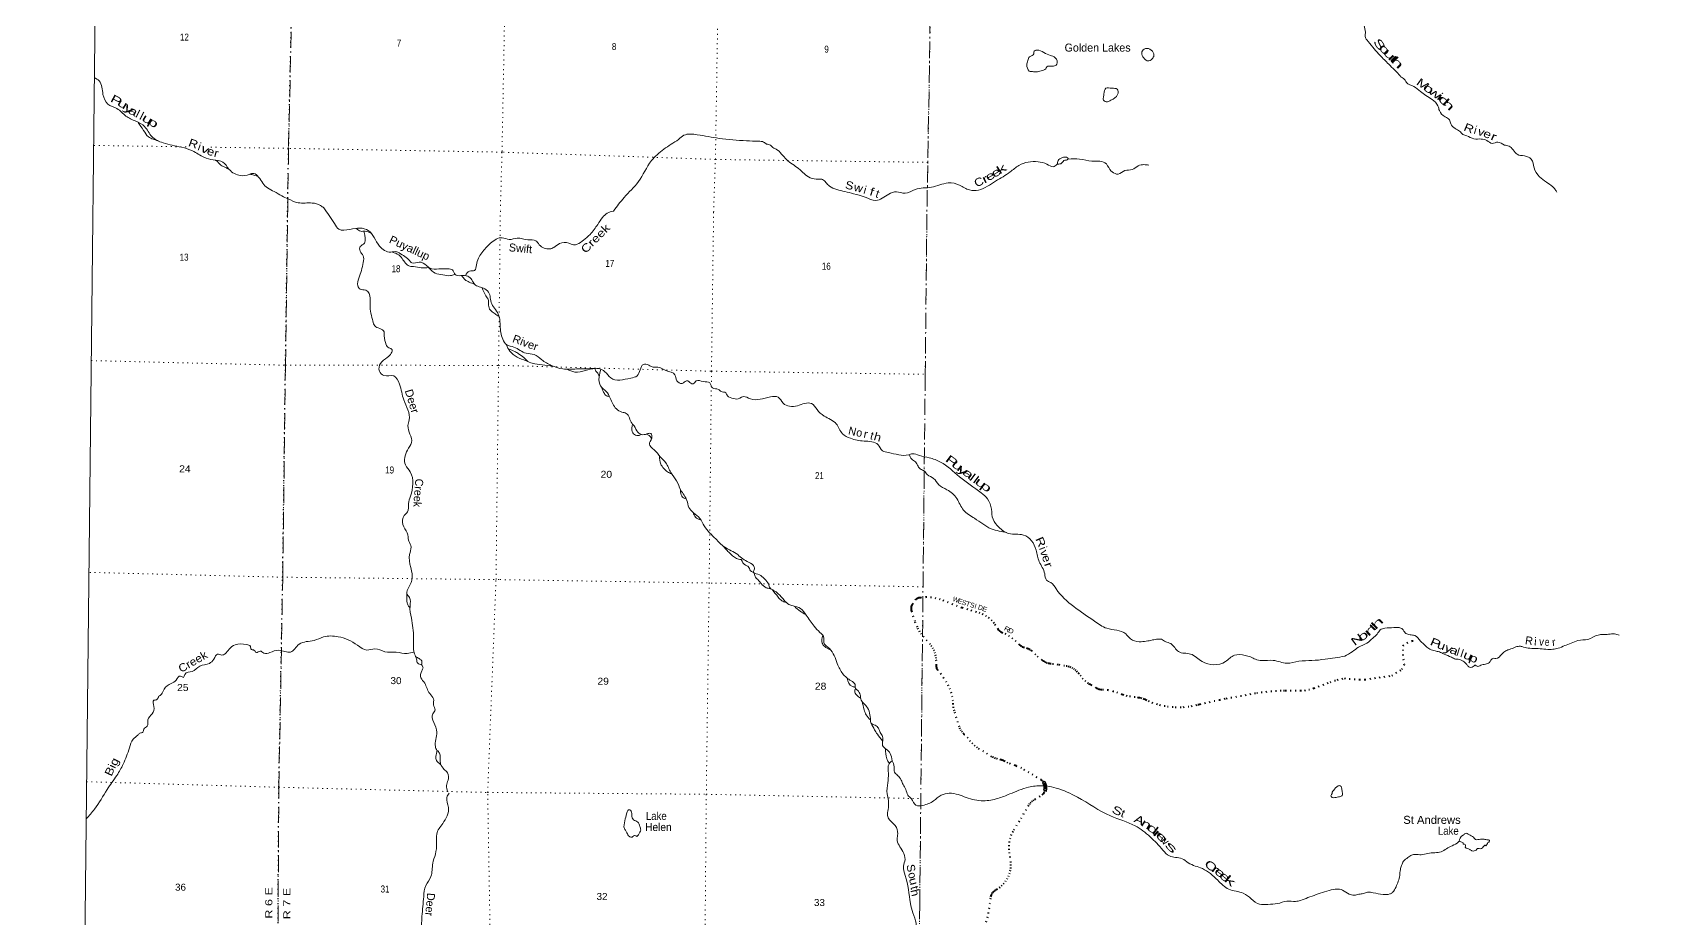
# Model space of a CAD drawing. Header units: feet. Extents: x -252658 to 9, y -366365 to -181930.
# Drawn here: x -252658 to -212067, y -245541 to -223389 of the extents above; entities that cross this region are included whole.
import ezdxf
from ezdxf.enums import TextEntityAlignment as Align

# ---------------------------------------------------------------- set-up
doc = ezdxf.new("R2010")
doc.units = ezdxf.units.FT
doc.header["$LTSCALE"] = 80
doc.linetypes.add('DOT_DASHED', pattern=[7.7, 5, -1.2, 0.3, -1.2])
doc.linetypes.add('DOTTED', pattern=[1.5, 0.3, -1.2])
doc.layers.add('27', color=7, linetype='Continuous')
doc.layers.add('41', color=7, linetype='Continuous')
for name, color, linetype, lineweight in [('39', 7, 'Continuous', 13), ('4', 7, 'Continuous', 13), ('44', 7, 'DOT_DASHED', 13), ('53', 7, 'DOTTED', 40), ('6', 7, 'DOTTED', 25), ('61', 7, 'Continuous', 13), ('7', 7, 'DOTTED', 13)]:
    doc.layers.add(name, color=color, linetype=linetype, lineweight=lineweight)

msp = doc.modelspace()

# ---------------------------------------------------------------- linework, layer by layer
at = {"layer": '39'}
for points in [[(-219703.25, -222654.75), (-219567.81, -222838.98), (-219502.39, -222940.23), (-219403.15, -223084.07), (-219378.35, -223219.14), (-219341.72, -223378.47), (-219348.85, -223485.06), (-219273.66, -223616.59), (-219124.48, -223799.14), (-218975.11, -223963.58), (-218761.82, -224180.96), (-218612.27, -224327.29), (-218504.63, -224436.99), (-218444.96, -224510.01), (-218390.89, -224540.72), (-218319.36, -224635.99), (-218135.13, -224740.39), (-217965.23, -224866.8), (-217833.32, -224966.67), (-217673.2, -225064.81), (-217529.83, -225225.17), (-217494.8, -225344.23), (-217351.34, -225496.54), (-217243.4, -225576.07), (-217208.14, -225673), (-217100.58, -225790.75), (-216990.48, -225856.21), (-216904.71, -225937.53), (-216812.44, -225974.64), (-216631.93, -226048.82), (-216448.69, -226052.6), (-216312.12, -226090.13), (-216175.89, -226161.88), (-216030.54, -226129.06), (-215870.17, -226203.05), (-215753.62, -226228.32), (-215548.29, -226435.56), (-215367.43, -226475.54), (-215197.08, -226557.67), (-215128.75, -226769.63), (-214988.08, -226996.37), (-214820.25, -227128.79), (-214666.33, -227242.97), (-214600.58, -227312.02), (-214561, -227380.82)], [(-227747.11, -224360.49), (-227809.61, -224202.69), (-227784.21, -224094.19), (-227734.78, -223996.01), (-227633.4, -223926.61), (-227630.82, -223878.29), (-227551.8, -223828.79), (-227379.57, -223891.08), (-227217.5, -223963.34), (-227095.52, -224023.08), (-227057.19, -224184.65), (-227142.22, -224232.08), (-227244.76, -224228.95), (-227307.34, -224248.42), (-227334.12, -224302.52), (-227390.73, -224328.09), (-227505.83, -224367.13), (-227640.62, -224369.7), (-227747.11, -224360.49)], [(-224906.92, -223994.41), (-224927.58, -223869.29), (-224842.22, -223793.67), (-224697.83, -223829.48), (-224629, -223963.18), (-224676.27, -224049.28), (-224779.45, -224100.54), (-224857.33, -224053.37), (-224909.57, -223994.37)], [(-251112.25, -224512.38), (-250991.76, -224601.7), (-250895.51, -224937.71), (-250773.66, -225180.76), (-250545.69, -225292.01), (-250322.61, -225477.73), (-250078.75, -225607.28), (-249855.08, -225742.66), (-249674.97, -225990.37), (-249393.23, -226148.53), (-248931.93, -226258.28), (-248657.47, -226349.88), (-248373.72, -226508.07), (-248141.18, -226573.03), (-247900.47, -226628.02), (-247741.72, -226811.03), (-247457.96, -226967.2), (-247238.38, -226937.35), (-247125.45, -226912.38), (-247005.86, -227004.33), (-246785.8, -227276.64), (-246615.91, -227367.12), (-246424.11, -227475.96), (-246274.09, -227546.08), (-246017.81, -227645.54), (-245667.94, -227653.36), (-245457.5, -227716.07), (-245372.05, -227776.53)], [(-225883.35, -224932.63), (-225827.3, -224784.17), (-225676.45, -224783.79), (-225548.01, -224807.34), (-225535.52, -224942.44), (-225702.1, -225083.66), (-225823.28, -225126.66), (-225898.89, -225057.35), (-225881.76, -224968.91), (-225883.35, -224932.63)], [(-250020.24, -225641.77), (-249880.33, -225837.06), (-249759.57, -226001.54), (-249639.55, -226057.23), (-249545.39, -226088.46), (-249519.37, -226094.06)], [(-238136.27, -227853.34), (-237870.51, -227514.74), (-237513.64, -227116.93), (-237186.97, -226593.62), (-237047.6, -226444.52), (-236699.01, -226185.73), (-236511.71, -226061.58), (-236377.15, -225960.81), (-236044.58, -225945.79), (-235496.19, -226036.95), (-234812.34, -226095.92), (-234512.43, -226108.62), (-234383.89, -226130.78), (-234308.12, -226178.33), (-234211.89, -226206.04), (-234174.28, -226246.95), (-234074.54, -226306.97), (-233810.89, -226569.18), (-233508.36, -226793.67), (-233224.02, -227021.92), (-233013.11, -227057.44), (-232908.49, -227065.11), (-232829.12, -227138.94), (-232737.95, -227231.1), (-232353.42, -227366.11), (-232136.79, -227421.89), (-231850.11, -227504.97), (-231581.58, -227589.79), (-231258.75, -227429.42), (-231064.47, -227371.92), (-230849.53, -227407.51), (-230594.22, -227312.64), (-230190.52, -227258.38), (-229769.86, -227151.95), (-229486.72, -227204.73), (-229238.95, -227327.54), (-229011.37, -227329.05), (-228584.77, -227103.73), (-228222.61, -226877.41), (-228004.42, -226711.39), (-227525.63, -226621.99), (-227302.99, -226679.88), (-227146.94, -226744.81), (-227043.27, -226685.91)], [(-248083.53, -226585.83), (-248071.01, -226591.92), (-247947.7, -226710.09), (-247837.71, -226763.66), (-247741.01, -226812.47)], [(-227043.27, -226685.91), (-227021.64, -226593.48), (-226917.67, -226516.44), (-226814.81, -226507.95), (-226773.02, -226538.84), (-226785.59, -226568.9), (-226852.26, -226581.99), (-226901.08, -226611.48), (-226956.42, -226671.12), (-227002.86, -226678.47), (-227043.27, -226685.91)], [(-226773.73, -226558.09), (-226485.23, -226553.38), (-226181.98, -226608.48), (-225978.57, -226609.61), (-225818.52, -226676.62), (-225694.56, -226858.02), (-225672.67, -226874.49), (-225524.54, -226931.23), (-225355.94, -226843.08), (-225170.2, -226815.71), (-225019.63, -226721.24), (-224880.2, -226693.14), (-224755.52, -226705.15)], [(-247222.6, -226932.37), (-247125.93, -226952.67), (-247013.09, -226997.68)], [(-245372.05, -227776.53), (-245109.59, -228168.48), (-245003.56, -228303.95), (-244725.44, -228313.52), (-244471.26, -228280.68), (-244265.99, -228338.17), (-244119.88, -228512.11), (-243982.11, -228734.32), (-243704.81, -228880.78), (-243555.59, -228871.53), (-243495.29, -228900.04), (-243348.68, -228991.44), (-243230.38, -229096.77), (-243174.26, -229151.44), (-242992.72, -229130.28), (-242809.78, -229213.82), (-242729.53, -229278.68), (-242501.88, -229300.06), (-242276.1, -229297.26), (-242163.39, -229326.06), (-242093.53, -229443.21), (-241954.59, -229468.13), (-241777.31, -229485.2), (-241675.05, -229576.35), (-241609.15, -229681.4), (-241355.87, -229799.55), (-241239.64, -229914.94), (-241214.3, -230060.04), (-241160.78, -230211.32), (-241056.81, -230354.83), (-240987.21, -230514.26), (-240970.29, -230719.7), (-240901.77, -231060.32), (-240805.83, -231197.75), (-240624.76, -231257.12), (-240319.28, -231409.78), (-240115.87, -231441.08), (-239931.19, -231570.94), (-239690.16, -231715.2), (-239406.45, -231801.3), (-239061.75, -231801.16), (-238706.92, -231791.02), (-238501.33, -231794.15), (-238352.61, -231869.45), (-238204.37, -232025.28), (-237706.52, -232032.02), (-237544.9, -231972.5), (-237469.41, -231819.9), (-237390, -231687.46), (-237253.04, -231706.33), (-237144.5, -231757.25), (-237027.56, -231753.86), (-236830.53, -231839.49), (-236599.34, -231945.44), (-236555.89, -232094.66), (-236421.25, -232165.86), (-236346.39, -232117.95), (-236277.72, -232096.17), (-236205.54, -232160.99), (-236143.12, -232173.41), (-236066.08, -232099.34), (-235892.83, -232116.39), (-235731.76, -232149.48), (-235661.96, -232274.68), (-235513.01, -232311.73), (-235446.82, -232366.45), (-235332.09, -232395.26), (-235288.21, -232474.02), (-235133.39, -232539.29), (-235064.95, -232555.77), (-234889.21, -232494.31), (-234716.17, -232547.6), (-234211.95, -232500.02), (-234020.49, -232507.1), (-233892.39, -232658.79), (-233737.62, -232734.13), (-233538.01, -232725.15), (-233352.18, -232661.73), (-233190.94, -232664.63), (-233048.71, -232814.38), (-232872.3, -232978.42), (-232569.07, -233171.33), (-232415.33, -233419.8), (-232212.43, -233535.66), (-231874.19, -233603.94), (-231523.98, -233694.44), (-231414.02, -233846.03), (-231267.14, -233891.12), (-230755.46, -233946.26), (-230666.62, -233922.58), (-230491.51, -233965.81), (-230243.9, -234021.52), (-229960.32, -234129.77), (-229490.81, -234494.72), (-228944.95, -234902.36), (-228786.57, -235048.18), (-228685.32, -235308.44)], [(-241835.73, -229472.94), (-241734.2, -229354.57), (-241609.14, -229341.16), (-241563.95, -229200.48), (-241429.11, -228897.21), (-241207.97, -228658.83), (-240916.88, -228521.5), (-240741.77, -228564.73), (-240546.04, -228531.57), (-240274.17, -228575.33), (-240080.78, -228596.52), (-239990.66, -228695.66), (-239729.24, -228799.76), (-239628.23, -228764.07), (-239484.54, -228668.22), (-239256.67, -228653.35), (-239133.98, -228698.32), (-239041.16, -228682.71), (-238887.36, -228580.88), (-238721.22, -228438.84), (-238530.23, -228186.21), (-238410.28, -228015.73), (-238292.71, -227905.64), (-238136.27, -227853.34)], [(-244561.26, -228290.47), (-244453.59, -228359.29), (-244346.74, -228357.86), (-244197.96, -228406.45)], [(-242933.74, -239194.96), (-243026.26, -239160.23), (-243059.9, -239055.35), (-243107.48, -238922.22), (-243136.3, -238684.49), (-243131.31, -238523.46), (-243188.86, -238031.91), (-243221.27, -237719.67), (-243232.15, -237516.27), (-243304.1, -237413.2), (-243289.55, -237338.79), (-243173.11, -237079.72), (-243233.79, -236437.15), (-243196.42, -236256.16), (-243251.95, -236102.85), (-243293.06, -235897.27), (-243402.7, -235691.32), (-243367.08, -235464.01), (-243287.94, -235375.86), (-243258.47, -235166.64), (-243211.03, -234985.7), (-243217.49, -234377.66), (-243333.35, -234201.87), (-243286.8, -233831.69), (-243182.85, -233638.98), (-243273.05, -233215.7), (-243239.97, -233076.96), (-243378.09, -232574.91), (-243482.57, -232179.74), (-243630.53, -231977.6), (-243872.34, -231964.21), (-243988.62, -231856.87), (-243959.25, -231663.75), (-243791.06, -231515.69), (-243689.6, -231403.5), (-243668.94, -231319.05), (-243755.33, -231270.26), (-243817.37, -231195.43), (-243864.4, -230969.69), (-243881.84, -230850.81), (-244018.47, -230777.59), (-244116.8, -230702.56), (-244160.33, -230565.42), (-244209.5, -230359.8), (-244220.38, -230156.4), (-244243.16, -229918.71), (-244329.34, -229835.7), (-244470.26, -229804.73), (-244526.21, -229721.88), (-244500.89, -229532.77), (-244389.69, -229138.78), (-244392.73, -228971.66), (-244470.65, -228854.47), (-244469.99, -228743.74), (-244360.62, -228657.76), (-244343.77, -228535.05), (-244357.23, -228426.26), (-244376.15, -228359.6)], [(-243659.16, -228880.75), (-243505.66, -228950.32), (-243397.52, -229069.69), (-243313.51, -229178.87), (-243223.13, -229233.72), (-243132.48, -229244.28), (-242945.2, -229275.5), (-242757.81, -229265.17)], [(-242757.81, -229265.17), (-242593.23, -229408.28), (-242397.95, -229449.61), (-242210.6, -229468.75), (-242106.1, -229443.75)], [(-241926.4, -229472.31), (-241846.34, -229569.38), (-241745.91, -229628.31), (-241602.23, -229689.54)], [(-241417.12, -229765.58), (-241324.67, -229976.89), (-241264.74, -230067.81), (-241259.33, -230174.55), (-241231.89, -230305.56), (-241141.7, -230392.62), (-241051.37, -230457.54), (-240994.67, -230492.18)], [(-240814.18, -231194.98), (-240724.13, -231357.24), (-240545.6, -231503.17), (-240318.38, -231597.02), (-240165.54, -231658.25), (-239917.85, -231699.86), (-239649.77, -231735.71)], [(-240273.45, -231617.42), (-240378.35, -231514.15), (-240518.87, -231414.73), (-240603.24, -231365.95), (-240761.95, -231300.97)], [(-239303.37, -231804.07), (-239102.53, -231879.46), (-238840.23, -231836.6), (-238595.19, -231790.24)], [(-238595.19, -231790.24), (-238564.29, -231874.34), (-238528.22, -231908.76), (-238498.41, -231987.43)], [(-238455.09, -231814.53), (-238496.56, -232009.6), (-238457.55, -232227.24), (-238317.25, -232362.9), (-238221.48, -232528.51), (-238063.86, -232801.16), (-237927.25, -232878.4), (-237818.6, -232913.22), (-237672.94, -233163.66), (-237622.9, -233222.32), (-237525.09, -233383.91), (-237430.69, -233440.8), (-237303.61, -233427.4), (-237204.77, -233415.86), (-237181.27, -233530.74), (-237238.6, -233681.43), (-237118.5, -233823.01), (-236970.36, -233994.94), (-236832.16, -234144.68), (-236702.61, -234391), (-236558.72, -234601.17), (-236455.26, -234829.23), (-236301.59, -235087.77), (-236252.23, -235261.18), (-236136.12, -235396.7), (-235977.73, -235540.51), (-235867.97, -235726.32), (-235581.64, -236050.01), (-235365.13, -236250.5), (-235031.67, -236443.58), (-234905.3, -236548.96), (-234758.65, -236632.3), (-234618.27, -236753.86), (-234628.89, -236844.4), (-234643.2, -236878.55), (-234530.62, -236929.49), (-234398.11, -237018.8), (-234275.94, -237152.34), (-234236.24, -237255.23), (-234208.25, -237293.64), (-234133.92, -237336.32), (-234017.5, -237419.5), (-233871.33, -237583.37), (-233753.02, -237688.71), (-233648.41, -237723.5), (-233463.37, -237792.96), (-233321.22, -237954.8), (-233117.28, -238235.75), (-232977.09, -238387.51), (-232884.99, -238492.71), (-232879.14, -238640.5), (-232741.63, -238791.45), (-232542.3, -239169.02), (-232406.73, -239421.42), (-232196.14, -239599.73), (-232099.94, -239692.87), (-232090.34, -239773.45), (-232036.28, -239834.14), (-231970.45, -239951.27), (-231954.93, -240052.02), (-231893.03, -240151.01), (-231808.9, -240240.05), (-231737.3, -240403.51), (-231710.17, -240586.87), (-231702.46, -240645.3), (-231598.01, -240708.28), (-231513.81, -240785.24), (-231468.08, -240892.19), (-231412.21, -240987.12), (-231411.06, -241132.08), (-231409.56, -241218.66), (-231321.39, -241307.73), (-231221.24, -241414.98), (-231172.72, -241594.67)], [(-238431.3, -232265.86), (-238363.92, -232414.99), (-238291.75, -232481.82), (-238249.45, -232486.07)], [(-237664.99, -233181.82), (-237668.09, -233365.02), (-237586.01, -233460.09), (-237517.53, -233468.51), (-237444.8, -233440.72)], [(-237316.86, -233431.7), (-237245.4, -233467.98), (-237185.49, -233537.37)], [(-236986.32, -233977.85), (-236957.35, -234180.24), (-236879.38, -234287.36), (-236787.16, -234372.42), (-236684.33, -234424.05)], [(-230743.34, -233942.29), (-230689.56, -234051.3), (-230587.2, -234124.34), (-230523.35, -234235.42), (-230459.27, -234306.23), (-230364.81, -234353.05), (-230292.77, -234442.03), (-230136.11, -234537.51), (-230006.02, -234695.25), (-229803.18, -234821.18), (-229554.55, -235043.99), (-229386.95, -235332.8), (-229112, -235535.63), (-228698.3, -235795.58), (-228497.08, -235855.06), (-228312.97, -235892.55)], [(-236458.73, -234826.71), (-236432, -234984.38), (-236324.51, -235049.45)], [(-236148.18, -235385.71), (-236086.39, -235507.7), (-235953.99, -235577.04)], [(-228685.32, -235308.44), (-228650.51, -235556.26), (-228504.56, -235758.38), (-228257.57, -235916.76), (-227890.91, -235952.99), (-227688.18, -236097.03), (-227574.66, -236329.18), (-227493.76, -236621.54), (-227358.48, -236922.26), (-227313.08, -237083.57), (-227206.59, -237142.53), (-227072.46, -237298.29), (-226115.75, -238104.78), (-225806.39, -238285.65), (-225333.52, -238425.13), (-225215.33, -238548.58), (-224994.02, -238620.25), (-224663.18, -238577.76), (-224534.04, -238556.32), (-224441.34, -238560.85), (-224334.86, -238619.81), (-224210.17, -238668.81), (-224013.82, -238869.19), (-223711.81, -238929.22), (-223426.69, -239116), (-222840.11, -239117.18), (-222617.43, -238959.35), (-222345.34, -238964.85), (-222214.52, -238999.79), (-222089.89, -239058.86), (-221936.89, -239091.9), (-221646.6, -239087.44), (-221306.36, -239159.76), (-221005.72, -239111.07), (-220679.05, -239090.7), (-220346.25, -239058.29), (-219860.36, -238984.2)], [(-235383.58, -236237.43), (-235206.97, -236432.56), (-235012.18, -236556.43), (-234945.74, -236568.87)], [(-234945.74, -236568.87), (-234837.69, -236704.35), (-234767.37, -236742.98), (-234709.54, -236847.99), (-234653.31, -236884.53), (-234625.15, -236894.75)], [(-234625.15, -236894.75), (-234567.53, -237033.98), (-234509.38, -237086.65), (-234445.35, -237165.51), (-234323.01, -237270.87), (-234217.03, -237291.17)], [(-243298.61, -237430.16), (-243300.86, -237546.1), (-243295.36, -237636.73), (-243267.6, -237715.39), (-243218.27, -237771.84)], [(-234158.49, -237325.44), (-234022.04, -237504.03), (-233929.85, -237595.13), (-233823.66, -237640.28)], [(-233608.05, -237738.8), (-233471.83, -237859.35), (-233333.9, -237938.7)], [(-219860.36, -238984.2), (-219672.28, -238871.27), (-219514.53, -238760.29), (-219308.59, -238656.55), (-219158.61, -238533.28), (-219047.36, -238429.2), (-218970.4, -238326.3), (-218856.59, -238284.77), (-218634.55, -238268.1), (-218503.6, -238269.33), (-218417.76, -238303.71), (-218367.1, -238377.53), (-218285.81, -238433.97), (-218165.36, -238453.08), (-218111.22, -238464.5), (-217963.39, -238605.23), (-217894.55, -238677.48), (-217827.5, -238739.62), (-217732.39, -238808.49), (-217602.43, -238852.02), (-217494.21, -238876.88), (-217376.57, -238930.19), (-217195.01, -239007.25), (-217089.31, -239054.21), (-216966.85, -239073.38), (-216933.67, -239091.09), (-216896.69, -239106.67), (-216822.19, -239177.74), (-216775.18, -239235.35), (-216739.5, -239260.42), (-216670.89, -239256.07), (-216591.17, -239207.66), (-216551.51, -239234.84), (-216462.28, -239210.85), (-216342.76, -239183.58), (-216243, -239139.69), (-216205.38, -239082.17), (-216135.78, -239035.52), (-216079.54, -239042.96), (-215933.82, -238929.66), (-215833.21, -238849.51), (-215782.3, -238826.59), (-215705.16, -238802.29), (-215587.13, -238752.81), (-215469.81, -238733.55), (-215391.7, -238753.62), (-215235.23, -238783.71), (-215027.9, -238792.88), (-214830.83, -238809.85), (-214655.53, -238810.17), (-214528, -238785.11), (-214361.22, -238718.69), (-214204.69, -238660.09), (-214031.77, -238589.79), (-213783.27, -238561.69), (-213526.84, -238453.15), (-213399.64, -238442.19), (-213266.49, -238435.41), (-213119.2, -238426.97), (-212997.06, -238460.23)], [(-243121.16, -238877.72), (-243290.88, -238915.18), (-243564.84, -238885.5), (-243851, -238871.86), (-244098.5, -238798.04), (-244300.26, -238829.15), (-244533.38, -238709.1), (-245019.92, -238495.05), (-245382.79, -238501.13), (-245617.14, -238588.44), (-245994.67, -238685.03), (-246205.46, -238879.17), (-246501.51, -238833.26), (-246725.62, -238894.45), (-246872.83, -238903.72), (-246971.31, -238854.86), (-247062.24, -238892.62), (-247136.42, -238823.77), (-247186.76, -238815.44), (-247212.5, -238736.78), (-247302.95, -238694.01), (-247595.27, -238698.46), (-247743.07, -238808.38), (-247840.51, -238922.61), (-247925.36, -238954.36), (-248032.06, -238931.63), (-248125.53, -239055.94), (-248237.02, -239162.04), (-248473.28, -239231.22), (-248669.6, -239363.02), (-248847.43, -239438.56), (-248882.14, -239512.86), (-248960.56, -239480.22), (-249067.98, -239578.29), (-249191.47, -239666.2), (-249365.65, -239804.17), (-249434.96, -239934.65), (-249503.84, -239992.66), (-249556.73, -240072.9), (-249627.35, -240084.6), (-249622.23, -240239.65), (-249665.64, -240420.61), (-249771.37, -240573.04), (-249790.47, -240734), (-249873.55, -240808.04), (-249896.15, -240878.38), (-249974.94, -240908.15), (-250027.65, -240958.19), (-250141.14, -241060.25), (-250237.15, -241273.13), (-250390.77, -241683.01), (-250549.66, -241961.98), (-250793.67, -242317), (-251104.99, -242804.53), (-251316.34, -243050.53)], [(-232907.7, -238464.87), (-232918.23, -238659.63), (-232858.24, -238740.48), (-232733.5, -238813.27)], [(-242931.7, -239190.94), (-242929.15, -239102.37), (-242993.3, -239041.62), (-243081.5, -238993.65)], [(-242553.46, -241343.18), (-242589.15, -241244.33), (-242554.73, -240880.12), (-242629.89, -240638.11), (-242652.8, -240422.57), (-242595.77, -240324.23), (-242633.33, -240201.22), (-242632.41, -240046.2), (-242730.41, -239916.82), (-242855.88, -239660.45), (-242947.8, -239525.06), (-242928.6, -239347.99), (-242895.91, -239273.68), (-242931.7, -239190.94)], [(-232294.44, -239527.91), (-232164.72, -239738.82), (-232093.11, -239769.21), (-232106.98, -239859.93), (-232059.14, -239950.79), (-231961.75, -240034.8)], [(-231922.5, -240114.04), (-231869.85, -240320.25), (-231818.22, -240451.39), (-231714.03, -240576.67)], [(-231697.61, -240661.62), (-231610.78, -240820.95), (-231540.89, -240932.06), (-231409.91, -241094.97)], [(-242456.74, -241687.97), (-242562.97, -241586.73), (-242574.48, -241488.02), (-242557.91, -241413.62), (-242545.35, -241335.17)], [(-242529.31, -241349.35), (-242477.39, -241432.18), (-242465.82, -241520.82), (-242468.31, -241599.33), (-242450.75, -241698.07)], [(-231339.94, -241293.44), (-231302.66, -241547.41), (-231264.86, -241630.16), (-231247.13, -241653.26)], [(-242277.39, -242373.46), (-242312.72, -242214.22), (-242269.63, -242085.61), (-242284.64, -241898.29), (-242372.8, -241809.23), (-242458.74, -241685.95)], [(-231172.72, -241594.67), (-231248.97, -241670.51), (-231264.54, -241916.04), (-231282.05, -242147.48), (-231297.81, -242425.22), (-231266.56, -242592.49), (-231271.93, -242817.95), (-231286.92, -242964.84), (-231237.16, -243071.81), (-231092.89, -243217.55), (-231033.63, -243421.22), (-231048.52, -243552), (-230907.25, -243862.81), (-230849.99, -244062.44), (-230891.32, -244233.34), (-230844.31, -244463.11), (-230715.43, -245162.42), (-230656.39, -245402.32), (-230575.28, -245660.46), (-230574.69, -245900.04), (-230523.45, -246095.61), (-230533.08, -246359.3), (-230467.73, -246554.94), (-230280.03, -246853.93), (-230175.64, -247265.2), (-230044.76, -247628.31), (-229721.41, -248165.6), (-229496.97, -248388.28), (-229268.11, -248546.56), (-229090.98, -248928.04), (-228916.1, -249347.75), (-228687.63, -249570.45), (-228316.87, -249932.85), (-228035.11, -250347.11), (-227825.93, -250762.98), (-227740.82, -251025.17), (-227692.9, -251101.93), (-227630.82, -251170.72), (-227625.41, -251277.46), (-227545.46, -251392.65), (-227421.09, -251493.99), (-227401.67, -251618.92), (-227382.48, -251780.08), (-227337.06, -251939.38), (-227287.13, -252016.16), (-227009.99, -252190.81), (-226666.49, -252391.99), (-226543.91, -252455.07), (-226427.15, -252481.88), (-226345.17, -252593.06), (-226278.95, -252643.75), (-226245.28, -252744.6), (-226118.78, -252827.83), (-225623.95, -253003.67), (-225511.26, -253036.49), (-225465.07, -253064.93), (-225251.26, -253041.94), (-225118.32, -253058.77), (-225015.05, -252980.81), (-224823.48, -252967.76), (-224718.64, -252964.31), (-224611.45, -252904.49), (-224487.65, -252764.24), (-224305.79, -252690.74), (-224138.32, -252663.46), (-224071.52, -252615.51), (-223968.4, -252490.22)], [(-231172.72, -241594.67), (-231124.44, -241745.68), (-231113.16, -241882.64), (-231035.03, -241963.6), (-230947.02, -242078.84), (-230895.3, -242193.87), (-230829.49, -242313.02), (-230779.95, -242456.23), (-230689.79, -242549.33), (-230575.84, -242709), (-230408.55, -242711.92), (-230139.8, -242602.66), (-229945.43, -242458.76), (-229747.59, -242409.51), (-229520.01, -242442.96), (-229320.88, -242514.51), (-228892.01, -242597.38), (-228528.83, -242538.96), (-228231.85, -242427.83), (-227765.2, -242259.24), (-227432.37, -242220.79), (-227304.6, -242226.87)], [(-227304.6, -242226.87), (-227073.92, -242281.13), (-226539.08, -242507.52), (-225711.37, -242975.08), (-225102.07, -243224.02), (-224722.73, -243499.89), (-224404.2, -243831.8), (-224243.8, -243975.62), (-223925.73, -244045.8), (-223769.11, -244149.33), (-223417.22, -244294.19), (-223035.93, -244580.14), (-222757.09, -244807.14), (-222396.87, -244909.77), (-222196.12, -245047.77), (-221987.29, -245183.79), (-221779.69, -245186.94), (-221541.71, -245168.1), (-221303.5, -245109), (-221087.83, -245112.19), (-220968.79, -245092.7), (-220778.87, -245019.25), (-220366.8, -244876.54), (-220136.61, -244811.35), (-219989.46, -244810.14), (-219916.64, -244829.89)], [(-220172.49, -242385.32), (-220087.17, -242275.05), (-219971.95, -242221.32), (-219939.99, -242269.82), (-219922.49, -242378.63), (-219920.99, -242465.21), (-219987.69, -242495.04), (-220104.75, -242518.56), (-220177.27, -242512.13), (-220207.26, -242469.69), (-220176.71, -242417.51), (-220172.49, -242385.32)], [(-242245.32, -242403.84), (-242300.4, -242514.27), (-242259.56, -242764.14), (-242405.06, -243163.98), (-242555.8, -243428.92), (-242557.17, -243658.42), (-242589.05, -243934.07), (-242652.89, -244161.22), (-242701.22, -244491.13), (-242827.55, -244717.94), (-242879.57, -244991.46), (-242922.84, -245486.49), (-242961.72, -245923.16), (-242985.08, -246122.35), (-242954.06, -246329.89), (-243007.98, -246583.26), (-243139.23, -246620.8), (-243256.98, -246761.09), (-243352.16, -246835.06), (-243391.04, -246931.49), (-243351.56, -247072.63), (-243378.41, -247181.2), (-243415.12, -247251.47), (-243478.26, -247361.85), (-243569.21, -247401.62), (-243614.84, -247616.79), (-243626.79, -247930.8), (-243608.55, -248253.02), (-243622.2, -248514.67), (-243703.96, -248703.48), (-243723.61, -248957.04), (-243807.35, -249139.79), (-243866.68, -249286.44), (-243853.42, -249429.45), (-243789.86, -249927.08), (-243792.6, -250047.86), (-243932.14, -250123.6), (-244005.06, -250183.61), (-243939.14, -250284.63), (-243809.72, -250553.1), (-243783.03, -250810.94), (-243842.3, -250947.52), (-243786.99, -251137.07), (-243718.16, -251425.34), (-243626.51, -251607.04), (-243432.67, -251889.95), (-243218.92, -252215.25), (-243142.39, -252565.98), (-243104.54, -252978.91), (-243132.48, -253270.68), (-243218.02, -253417.18), (-243228.63, -253507.72), (-243162.76, -253616.8), (-243089.07, -253766.18), (-243095.67, -253858.76), (-243092.87, -254066.14), (-243015.33, -254245.74), (-242759.03, -254535.04), (-242588.69, -254703.07), (-242428.8, -254933.45), (-242230.21, -255095.59), (-242090.43, -255317.81), (-241889.9, -255494.06), (-241527.24, -255862.45), (-240967.33, -256280.24), (-240615.89, -256501.6), (-240255.02, -256831.73), (-240014.41, -257046.45), (-239854.28, -257236.57), (-239694.22, -257438.77)], [(-237876.15, -243251.07), (-237840.66, -243045.91), (-237791.26, -242875.05), (-237750.63, -242820.91), (-237712.39, -242831.19), (-237680.86, -242952.15), (-237635.2, -243071.19), (-237524.69, -243130.17), (-237480.98, -243237.11), (-237455.3, -243325.84), (-237514.47, -243446.31), (-237553.05, -243492.41), (-237611.32, -243461.89), (-237670.03, -243503.85), (-237740.51, -243491.39), (-237800.42, -243396.44), (-237840.36, -243333.81), (-237876.15, -243251.07)], [(-217002.27, -243613.69), (-216920.55, -243466.67), (-216873.53, -243437.6), (-216852.78, -243411.91), (-216798.55, -243419.3), (-216724.93, -243459.43), (-216669.2, -243489.03), (-216623.92, -243534.49), (-216594.37, -243563.45), (-216536.07, -243568.92), (-216402.73, -243554.09), (-216306.4, -243570.58), (-216264.2, -243575.66), (-216240.32, -243588.35), (-216247.16, -243622.44), (-216275.64, -243633.83), (-216281.91, -243643.75), (-216329.55, -243726.54)], [(-219916.64, -244829.89), (-219747.59, -244930.53), (-219625.36, -244959.77), (-219503.83, -244932.54), (-219394.66, -244917.11), (-219291.1, -244883.39), (-219146.3, -244895.04), (-218903.57, -244941.37), (-218733.98, -244927.44), (-218672.72, -244892.67), (-218578.7, -244749.87), (-218523.04, -244610.16), (-218485.41, -244465.96), (-218469.84, -244317.19), (-218437.18, -244213.18), (-218390.38, -244107.51), (-218281.48, -244017.49), (-218187.28, -243953.31), (-218100.26, -243937.32), (-217949.37, -243947.11), (-217787.46, -243916.85), (-217607.62, -243895.11), (-217449.93, -243872.81), (-217313.11, -243795.58), (-217178.41, -243722.32), (-217012.89, -243623.62), (-217002.58, -243613.8), (-216936.46, -243629.55), (-216902.64, -243648.53), (-216901.34, -243678.79), (-216863.08, -243679.74), (-216843.5, -243704.42), (-216846.84, -243760.77), (-216793.17, -243792.34), (-216737.21, -243811.87), (-216679.66, -243849.57), (-216621.25, -243851.02), (-216574.37, -243828), (-216545.28, -243790.42), (-216502.94, -243789.45), (-216438.5, -243791.05), (-216399.25, -243749.69), (-216370.25, -243716.15), (-216347.91, -243708.64), (-216332.13, -243723.14), (-216329.55, -243726.54)]]:
    msp.add_spline(points, degree=3, dxfattribs=at)
at = {"layer": '4'}
msp.add_lwpolyline([(-250643.67, -181929.5), (-219314.25, -182252.72), (-187984.41, -182532.85), (-156654.22, -182769.88), (-125323.73, -182963.82), (-93993.01, -183114.65), (-62662.1, -183222.4), (-31331.08, -183287.04), (0, -183308.59), (0, -366365.25), (-31582.88, -366343.53), (-63165.71, -366278.36), (-94748.41, -366181.36), (-126330.93, -366017.71), (-157913.21, -365822.21), (-189495.2, -365583.27), (-221076.82, -365300.9), (-252658.03, -364975.08)], close=True, dxfattribs=at)
msp.add_lwpolyline([(-250643.67, -181929.5), (-219314.25, -182252.72), (-187984.41, -182532.85), (-156654.22, -182769.88), (-125323.73, -182963.82), (-93993.01, -183114.65), (-62662.1, -183222.4), (-31331.08, -183287.04), (0, -183308.59), (0, -366365.25), (-31582.88, -366343.53), (-63165.71, -366278.36), (-94748.41, -366181.36), (-126330.93, -366017.71), (-157913.21, -365822.21), (-189495.2, -365583.27), (-221076.82, -365300.9), (-252658.03, -364975.08)], close=True, dxfattribs=at)
at = {"layer": '44', "linetype": 'DOTTED'}
for p, q in [((-230479.12, -244828), (-230303.22, -227933.74)), ((-230779.66, -273702.92), (-230482.55, -245158.1))]:
    msp.add_line(p, q, dxfattribs=at)
at = {"layer": '44'}
for points in [[(-243081.89, -182011.47), (-243075.71, -182981.42), (-245241.78, -182976.09), (-245338.18, -189300.33), (-245331.37, -189405.15), (-245405.94, -194574.99), (-245470.25, -199860.51), (-245469.54, -199971.31), (-245492.34, -205158.41), (-245512.8, -210395.24), (-245532.21, -215753.63), (-246008.79, -215746.45), (-246139.98, -220909.79), (-246257.29, -226287.24), (-246279.33, -227766.92)], [(-230187.53, -221171.42), (-230303.23, -227933.74)], [(-246639.45, -273537.35), (-246629.61, -270826.49), (-246625.81, -268161.95), (-246614.56, -262889.25), (-246564.78, -257576.49), (-246545.21, -252261.56), (-246532.74, -247459.97), (-246499.74, -242259.86), (-246403.95, -237007.76), (-246334.09, -231709.2), (-246279.33, -227766.92)], [(-230303.23, -227933.74), (-230344.92, -231935.36), (-230479.12, -244828), (-230483.4, -245157.66), (-230510.48, -247841.84), (-230559.75, -252574.81), (-230614.73, -257856.82), (-230669.29, -263098.95), (-230779.66, -273702.92)]]:
    msp.add_lwpolyline(points, dxfattribs=at)
at = {"layer": '53'}
for points in [[(-227390.87, -242121.95), (-227410.12, -242101.07), (-227425.11, -242087.85), (-227444.69, -242073.93), (-227937.53, -241785.78), (-228074.93, -241724.51), (-228100.29, -241715.03), (-228219.46, -241676.9), (-228279.26, -241652.98), (-228348.42, -241617.33), (-228369.12, -241604.41), (-228397.28, -241590.28), (-228426.75, -241579.17), (-228457.23, -241571.21), (-228537.89, -241553.43), (-228542.97, -241552.27), (-228591.69, -241538.12), (-228638.67, -241518.97), (-228683.39, -241495.01), (-229039.35, -241274.01), (-229099.45, -241229.34), (-229158.88, -241175.04), (-229212.31, -241114.84), (-229275.96, -241034.12), (-229360.05, -240946.42), (-229383.77, -240923.21), (-229417.19, -240884.34), (-229446.36, -240842.18), (-229470.97, -240797.21), (-229490.74, -240749.91), (-229614.98, -240348.75), (-229635.28, -240271.34), (-229647.38, -240192.23), (-229648.65, -240178.21), (-229650.84, -240101.7), (-229662.9, -240002.45), (-229685.28, -239905.01), (-229717.72, -239810.44), (-229759.87, -239719.78), (-229811.26, -239634.02), (-230021.91, -239338.12), (-230033.34, -239322.34), (-230043.06, -239305.47), (-230050.97, -239287.66), (-230056.96, -239269.13), (-230060.99, -239250.07), (-230063.01, -239230.7), (-230062.99, -239211.22), (-230062.77, -239207.75), (-230067.28, -239098.64), (-230069.74, -239034.97), (-230078.84, -238971.92), (-230094.48, -238910.16), (-230116.49, -238850.37), (-230144.63, -238793.21), (-230178.59, -238739.3), (-230217.22, -238690.14), (-230434.91, -238431.75), (-230479.6, -238370.48), (-230517.64, -238304.87), (-230540, -238256.95), (-230598.85, -238110.56), (-230680.14, -237856.18), (-230685.72, -237833.83), (-230688.93, -237811.03), (-230689.74, -237788.01), (-230688.14, -237765.03), (-230684.14, -237742.35), (-230677.8, -237720.21), (-230669.18, -237698.86), (-230658.37, -237678.52), (-230655.18, -237673.37), (-230591.86, -237578.89), (-230579.99, -237565.06), (-230566.75, -237552.55), (-230552.26, -237541.49), (-230536.7, -237532), (-230520.24, -237524.2), (-230503.05, -237518.16), (-230485.32, -237513.95), (-230467.25, -237511.61), (-230461.51, -237511.27), (-230325.08, -237501.69), (-230212.35, -237506.8), (-230100.77, -237523.67), (-229991.56, -237552.11), (-229902.42, -237584.77), (-229420.77, -237766.98), (-229201.93, -237835.18), (-229085.92, -237864.62), (-229001.01, -237889.43), (-228919.16, -237922.99), (-228841.27, -237964.92), (-228768.19, -238014.76), (-228700.71, -238071.96)], [(-228700.71, -238071.96), (-228639.59, -238135.91), (-228601.33, -238183.79), (-228541.66, -238283.25), (-228530.62, -238300.99), (-228514.44, -238322.27), (-228496.13, -238341.75), (-228475.88, -238359.2), (-228453.92, -238374.44), (-228430.48, -238387.3), (-228355.79, -238418.04), (-228265, -238465.77), (-228179.7, -238522.73), (-228100.82, -238588.3), (-228001.5, -238686.09), (-227997.02, -238690.62), (-227977.54, -238707.92), (-227956.36, -238723.09), (-227933.71, -238735.97), (-227909.83, -238746.4), (-227885, -238754.29), (-227815.41, -238774.37), (-227800.22, -238779.05), (-227771.04, -238790.63), (-227743.24, -238805.2), (-227717.1, -238822.59), (-227692.93, -238842.63), (-227546.77, -238985.82), (-227433.46, -239072.33), (-227408.59, -239091.32), (-227383.46, -239108.61), (-227380.49, -239110.65), (-227349.36, -239127.66), (-227316.63, -239141.31), (-227282.65, -239151.47), (-227272.8, -239153.32), (-227247.55, -239158.07), (-227222.8, -239161.74), (-227166.26, -239170.12), (-227003.11, -239191.14), (-226821.61, -239222.98), (-226773.67, -239232.84), (-226727.02, -239247.66), (-226682.18, -239267.28), (-226639.63, -239291.47), (-226599.85, -239319.98), (-226563.26, -239352.5), (-226530.27, -239388.66), (-226515.03, -239408.27), (-226474.68, -239458.91), (-226418.75, -239528.01), (-226355.9, -239590.88), (-226286.83, -239646.84), (-226252.61, -239669.59), (-226227.68, -239686.16), (-226202.61, -239700.7), (-226090.65, -239765.64), (-226087.95, -239767.28), (-226056.22, -239784.13), (-226022.91, -239797.58), (-225988.37, -239807.47), (-225952.99, -239813.7), (-225917.15, -239816.2), (-225784.04, -239827.84), (-225652.88, -239853.34), (-225559.64, -239880.4), (-225432.27, -239930.73), (-225402.87, -239941.97), (-225323.16, -239966.03), (-225241.37, -239981.63), (-225037.14, -240008.63), (-225011.88, -240011.97), (-224987.14, -240016.21), (-224950.43, -240023.59), (-224901.42, -240038.91), (-224879.29, -240048.47), (-224854.4, -240059.22), (-224829.29, -240072.4), (-224772.06, -240102.42), (-224678.86, -240139.8), (-224488.67, -240199.21), (-224293.3, -240238.42), (-224094.91, -240256.99), (-223895.66, -240254.72), (-223697.74, -240231.63), (-223528.32, -240193.59), (-223501.4, -240187.55), (-223478.32, -240182.25), (-222990.04, -240070.04), (-222821.41, -240039.36), (-222061.16, -239900.11), (-221947.54, -239882.36), (-221589.82, -239845.69), (-221389.78, -239842.51), (-221347.47, -239841.84)], [(-219865.83, -239535.29), (-219490.32, -239569.1), (-219354.07, -239565.2), (-218684.54, -239466.91), (-218428.88, -239310.42), (-218370.44, -239199.8), (-218402.44, -238964.14), (-218402.24, -238718.49), (-218305.61, -238648.23), (-218172.77, -238602.21), (-218082.21, -238576.23)], [(-221347.47, -239841.84), (-221339.78, -239842.08), (-220967.58, -239844.11), (-220863.73, -239836.76), (-220761.22, -239818.61), (-220661.17, -239789.84), (-220633.66, -239779.89), (-220227.99, -239630.66), (-220051.17, -239573.36), (-219865.83, -239535.29)], [(-227390.87, -242121.95), (-227374.77, -242145.21), (-227367.15, -242158.67), (-227358.63, -242176.17), (-227352.13, -242192.78), (-227346.07, -242211.17), (-227341.37, -242234.06), (-227339.79, -242254.25), (-227339.79, -242276.24), (-227343.16, -242311.24), (-227346.97, -242329.64), (-227355.25, -242353.73)], [(-228673, -244919.16), (-228657.99, -244895.21), (-228640.56, -244872.97), (-228620.9, -244852.67), (-228599.22, -244834.54), (-228575.77, -244818.77), (-228555.94, -244808), (-228494.93, -244769.37), (-228438.3, -244724.58), (-228386.66, -244674.12), (-228340.57, -244618.53), (-228300.55, -244558.43), (-228267.03, -244494.48), (-228240.38, -244427.38), (-228220.89, -244357.85), (-228208.77, -244286.67), (-228204.16, -244214.61), (-228207.11, -244142.47), (-228207.78, -244135.65), (-228235.14, -243910.96), (-228246.1, -243821.2), (-228247.62, -243730.79), (-228239.68, -243640.71), (-228222.37, -243551.96), (-228195.87, -243465.5), (-228160.49, -243382.29), (-228130.51, -243326.26), (-227951.28, -243041.39), (-227765.46, -242725.1), (-227741.91, -242686.68), (-227714.48, -242650.94), (-227683.45, -242618.26), (-227649.19, -242589), (-227612.05, -242563.49), (-227597.67, -242555.06), (-227423.82, -242446.57), (-227423.22, -242446.09), (-227405.37, -242430.01), (-227389.3, -242412.15), (-227375.18, -242392.71), (-227369.74, -242383.28), (-227355.25, -242353.73)], [(-228822.25, -245632.33), (-228786.56, -245523.42), (-228763.09, -245415.31), (-228702.01, -244998.49), (-228695.13, -244971.08), (-228685.43, -244944.54), (-228673, -244919.16)]]:
    msp.add_lwpolyline(points, dxfattribs=at)
at = {"layer": '6'}
for points in [[(-246279.33, -227766.92), (-246257.29, -226287.24), (-246140.21, -220934.38), (-246008.79, -215746.45)], [(-246639.54, -273537.35), (-246630.86, -273408.51), (-246625.81, -268161.95), (-246614.56, -262889.25), (-246564.78, -257576.49), (-246545.21, -252261.56), (-246532.74, -247459.97), (-246499.74, -242259.86), (-246403.95, -237007.76), (-246334.09, -231709.2), (-246279.33, -227766.92)]]:
    msp.add_lwpolyline(points, dxfattribs=at)
at = {"layer": '61'}
for p, q in [((-227418.05, -242150.11), (-227358.42, -242104.62)), ((-227406.77, -242151.57), (-227360.15, -242116.01)), ((-227318.82, -242362.26), (-227388.16, -242333.67)), ((-227323.17, -242351.81), (-227378.09, -242329.17))]:
    msp.add_line(p, q, dxfattribs=at)
for centre, radius, start, end in [((-227572.95, -242269.53), 195.79, 341.03135, 37.66073), ((-227572.95, -242269.53), 203.79, 342.9831, 35.36638), ((-227572.96, -242270.19), 262.79, 341.90441, 35.92252), ((-227572.96, -242270.19), 270.79, 340.30304, 37.66071)]:
    msp.add_arc(centre, radius, start, end, dxfattribs=at)
at = {"layer": '7'}
msp.add_line((-248817.72, -226248.34), (-251131, -226213.21), dxfattribs=at)
for points in [[(-240782.23, -215807.09), (-240821.85, -221064.3), (-240922.51, -226381.28), (-240963.9, -227823.66)], [(-235633.5, -227879.32), (-235588.76, -226563.94), (-235500.74, -221123.95), (-235436.68, -215840.81)], [(-230127.49, -216059.47), (-230184.74, -221097.12), (-230279.89, -226637.56), (-230303.22, -227933.74)], [(-230279.89, -226637.56), (-235588.76, -226563.94), (-240922.51, -226381.28), (-246257.29, -226287.24), (-248266.25, -226256.72)], [(-241353.11, -272389.58), (-241310.3, -268172.79), (-241244.96, -262956.75), (-241239.51, -257641.74), (-241199.95, -252355.1), (-241189.87, -247615.91), (-241281.69, -242388.95), (-241072.59, -237064.99), (-241008.45, -231712.04), (-240963.9, -227823.66)], [(-235633.5, -227879.32), (-235687.7, -231857.8), (-235745.43, -237150.38), (-235817.22, -242434.83), (-235862.83, -247723.45), (-235880.85, -252440.45), (-235920.45, -257735.14), (-236020.6, -263041.58), (-236011.56, -268292.25), (-236060.77, -273508.37), (-236072.23, -273648.88)], [(-251190.2, -231593.27), (-246334.09, -231709.2), (-241008.45, -231712.04), (-235687.7, -231857.8), (-230344.92, -231935.36)], [(-230400.23, -237248.4), (-235671.15, -237153.57), (-240998.31, -237068.18), (-246403.95, -237007.76), (-251248.46, -236887.07)], [(-251306.05, -242120.61), (-246499.74, -242259.86), (-241281.69, -242388.95), (-235817.22, -242434.83), (-230455.34, -242543.28)]]:
    msp.add_lwpolyline(points, dxfattribs=at)

# ---------------------------------------------------------------- texts
at = {"layer": '27'}
for s, rotation, width, p in [('W', 339.278, 0.9, (-229671.57, -237597.26)), ('E', 339.278, 1.1, (-229546.83, -237644.78)), ('S', 341.002, 1.1, (-229446.89, -237682.26)), ('T', 342.98, 1.2, (-229345.82, -237715.75)), ('E', 338.825, 1.15, (-228934.75, -237841.13)), ('R', 331.414, 1.2, (-228389.7, -238323.86)), ('D', 334.501, 1.15, (-228286.52, -238375.12))]:
    msp.add_text(s, height=120, rotation=rotation, dxfattribs=dict(at, width=width)).set_placement(p)
for s, rotation, p in [('S', 344.752, (-229235.88, -237749.23)), ('I', 343.675, (-229125.88, -237782.26)), ('D', 341.656, (-229040.31, -237804.66))]:
    msp.add_text(s, height=120, rotation=rotation, dxfattribs=at).set_placement(p)
at = {"layer": '41'}
for s, rotation, width, p in [('S', 305.828, 1.7, (-219072.08, -223747.43)), ('o', 310.14, 1.85, (-218939.57, -223875.91)), ('u', 312.791, 2.1, (-218819.04, -224002.19)), ('t', 314.11, 2, (-218704.19, -224120.63)), ('h', 315.576, 2.1, (-218614.48, -224213.36)), ('M', 324.453, 1.4, (-217963.6, -224766.83)), ('o', 323.884, 1.7, (-217822.51, -224871.97)), ('w', 323.934, 1.65, (-217661.43, -224983.56)), ('P', 331.448, 1.55, (-250609.89, -225169.25)), ('u', 328.713, 1.65, (-250456.57, -225256.17)), ('y', 322.239, 1.85, (-250302.54, -225369.12)), ('a', 331.749, 1.5, (-250190.77, -225444.28)), ('i', 323.392, 1.55, (-217536.28, -225071.54)), ('c', 316.785, 2.2, (-217447.77, -225159.95)), ('h', 316.269, 2.05, (-217334.57, -225265.69)), ('l', 333.292, 1.1, (-250069.55, -225511.74)), ('l', 332.648, 1.15, (-249972.06, -225563.44)), ('u', 328.307, 1.7, (-249839.47, -225642.65)), ('p', 327.935, 1.65, (-249691.21, -225728.38)), ('R', 337.964, 1.25, (-216792.48, -225875.56)), ('R', 340.314, 1.2, (-248669.64, -226261.67)), ('v', 341.983, 1.2, (-216478.22, -225968.2)), ('e', 335.514, 1.3, (-216333.2, -226018.2)), ('r', 336.197, 1.45, (-216171.1, -226083.9)), ('v', 335.796, 1.4, (-248381.52, -226398.8)), ('e', 339.278, 1.2, (-248235.25, -226457.64)), ('r', 346.491, 1.15, (-248085.05, -226502.52)), ('e', 30.066, 1.5, (-228675.49, -227060.75)), ('e', 31.629, 1.55, (-228526.27, -226972.38)), ('k', 32.377, 1.75, (-228386.88, -226882.13)), ('S', 346.09, 1.15, (-232262.69, -227309.09)), ('w', 345.814, 1.15, (-232038.74, -227369.84)), ('f', 343.729, 1.3, (-231705.31, -227467.61)), ('C', 25.053, 1.2, (-228961.29, -227215.27)), ('r', 27.471, 1.55, (-228803.51, -227137.71)), ('t', 341.563, 1.05, (-231567.67, -227514.16)), ('r', 348.873, 1.1, (-231850.51, -233525.98)), ('h', 343.813, 1.2, (-231560.99, -233597.66)), ('P', 323.402, 1.75, (-229738.46, -234183.49)), ('u', 323.273, 1.85, (-229600.35, -234295.98)), ('y', 321.603, 1.9, (-229462.47, -234406.44)), ('a', 321.922, 1.85, (-229332.05, -234493.48)), ('l', 323.244, 1.5, (-229219.86, -234590.2)), ('l', 323.252, 1.5, (-229134.18, -234651.24)), ('u', 323.252, 1.85, (-229017.35, -234732.49)), ('p', 324.164, 1.8, (-228881.24, -234826.65)), ('R', 293.169, 1.3, (-227548.38, -236164.63)), ('v', 284.954, 1.15, (-227458.32, -236429.56)), ('e', 288.629, 1.15, (-227406.51, -236573.54)), ('r', 289.813, 1.35, (-227355.31, -236732.21)), ('t', 47.156, 1.9, (-219085.48, -238324.31)), ('h', 45.4, 2.1, (-218978.34, -238226.09)), ('N', 36.615, 1.55, (-219495.15, -238645.03)), ('o', 37.943, 1.75, (-219347.46, -238552.63)), ('r', 42.423, 2.15, (-219201.76, -238440.24)), ('P', 336.256, 1.45, (-217629.04, -238741.4)), ('u', 339.308, 1.35, (-217478.16, -238804.81)), ('v', 355.085, 0.9, (-214949.15, -238717.79)), ('e', 358.008, 0.75, (-214804.7, -238727.03)), ('y', 335.369, 1.4, (-217304.49, -238875.96)), ('a', 337.008, 1.35, (-217165.44, -238929.63)), ('u', 336.426, 1.45, (-216820.64, -239060.64)), ('p', 337.242, 1.4, (-216673.8, -239125.09)), ('S', 334.669, 1.4, (-225588.17, -242936.59)), ('t', 338.341, 1.15, (-225437.82, -243003.28)), ('A', 334.31, 1.35, (-225034.57, -243166.26)), ('n', 328.351, 1.65, (-224870.58, -243266.18)), ('d', 323.443, 1.9, (-224719.94, -243375.46)), ('r', 316.161, 2.2, (-224605.51, -243490.61)), ('e', 315.482, 2, (-224500.54, -243576.73)), ('s', 316.409, 2.3, (-224262.89, -243828.21)), ('S', 280.279, 1.1, (-230797.14, -244298.89)), ('C', 321.373, 1.55, (-223273.78, -244300.63)), ('r', 323.971, 1.85, (-223146.85, -244387.51)), ('e', 322.292, 1.75, (-223037.68, -244471.23)), ('o', 285.279, 1.05, (-230758.7, -244485.76)), ('u', 284.605, 1.2, (-230730.6, -244637.23)), ('e', 320.561, 1.8, (-222918.87, -244573.72)), ('k', 321.142, 2, (-222789.55, -244673.31)), ('h', 284.621, 1.15, (-230694.07, -244920.04))]:
    msp.add_text(s, height=200, rotation=rotation, dxfattribs=dict(at, width=width)).set_placement(p, align=Align.CENTER)
msp.add_text('Golden Lakes', height=200, dxfattribs=at).set_placement((-226861.93, -223867.61))
for s, rotation, p in [('i', 343.769, (-216619.55, -225920.73)), ('i', 340.941, (-248515.1, -226336.36)), ('i', 343.947, (-231874.47, -227420.99)), ('N', 346.75, (-232188.48, -233454.83)), ('o', 348.302, (-232010.79, -233490.81)), ('t', 344.247, (-231701.78, -233563.23)), ('i', 290.496, (-227493.15, -236315.08)), ('R', 352.019, (-215266.4, -238692.15)), ('i', 356.996, (-215100.24, -238715.3)), ('r', 6.85, (-214623.59, -238727.07)), ('l', 342.149, (-217055.11, -238971.46)), ('l', 342.318, (-216956.88, -239006.4)), ('w', 316.082, (-224432.35, -243653.17)), ('t', 284.605, (-230707.83, -244794.41))]:
    msp.add_text(s, height=200, rotation=rotation, dxfattribs=at).set_placement(p, align=Align.CENTER)
for s, rotation, width, p in [('Puyallup', 335, 1.05, (-243762.7, -228638.46)), ('Creek', 45, 1.25, (-238834.08, -228926.43)), ('River', 340, 1.05, (-240680.08, -231124.36)), ('Deer', 286.783, 1.05, (-243354.99, -232344)), ('Creek', 30, 1.1, (-248940.3, -239402.16)), ('Big', 65, 1.2, (-250685.72, -242000.39))]:
    msp.add_text(s, height=200, rotation=rotation, dxfattribs=dict(at, width=width)).set_placement(p)
for s, rotation, p in [('Swift', 355, (-240758.11, -228858.32)), ('Creek', 265.364, (-243085.67, -234536.95)), ('Deer', 265, (-242791.97, -244894.21))]:
    msp.add_text(s, height=200, rotation=rotation, dxfattribs=at).set_placement(p)
for s, width, p in [('Lake', 0.9, (-237328.11, -243077.12)), ('St Andrews', 1.05, (-218397.39, -243174.12)), ('Helen', 0.95, (-237346.01, -243353.83)), ('Lake', 0.9, (-217533.18, -243446.72))]:
    msp.add_text(s, height=200, dxfattribs=dict(at, width=width)).set_placement(p)
at = {"layer": '6', "width": 1.35}
for s, p in [('R 6 E', (-246664.54, -245545.43)), ('R 7 E', (-246212.94, -245561.13))]:
    msp.add_text(s, height=175, rotation=90, dxfattribs=at).set_placement(p)
at = {"layer": '7', "width": 0.85}
for s, p in [('12', (-248971.07, -223592.18)), ('7', (-243550.97, -223740.08)), ('8', (-238176.44, -223828.28)), ('9', (-232866.45, -223893.92))]:
    msp.add_text(s, height=175, dxfattribs=at).set_placement(p)
at = {"layer": '7'}
for s, width, p in [('13', 0.85, (-248979.33, -229093.64)), ('18', 0.85, (-243683.35, -229381.89)), ('17', 0.85, (-238337.49, -229248.42)), ('16', 0.85, (-232928.5, -229319.82)), ('24', 1.1, (-248992.3, -234384.96)), ('19', 0.85, (-243841.96, -234414.05)), ('20', 1.1, (-238458.69, -234522.03)), ('21', 0.85, (-233100.31, -234554.6)), ('25', 1.1, (-249043.92, -239851.08)), ('30', 1.05, (-243709.14, -239680.58)), ('29', 1.1, (-238538.46, -239694.77)), ('28', 1.1, (-233103.72, -239819.04)), ('36', 1.05, (-249095.32, -244844.86)), ('31', 0.85, (-243956.69, -244889.68)), ('32', 1.05, (-238559.93, -245075.79)), ('33', 1.05, (-233126.24, -245227.62))]:
    msp.add_text(s, height=175, rotation=359.688, dxfattribs=dict(at, width=width)).set_placement(p)

doc.saveas('drawing.dxf')
